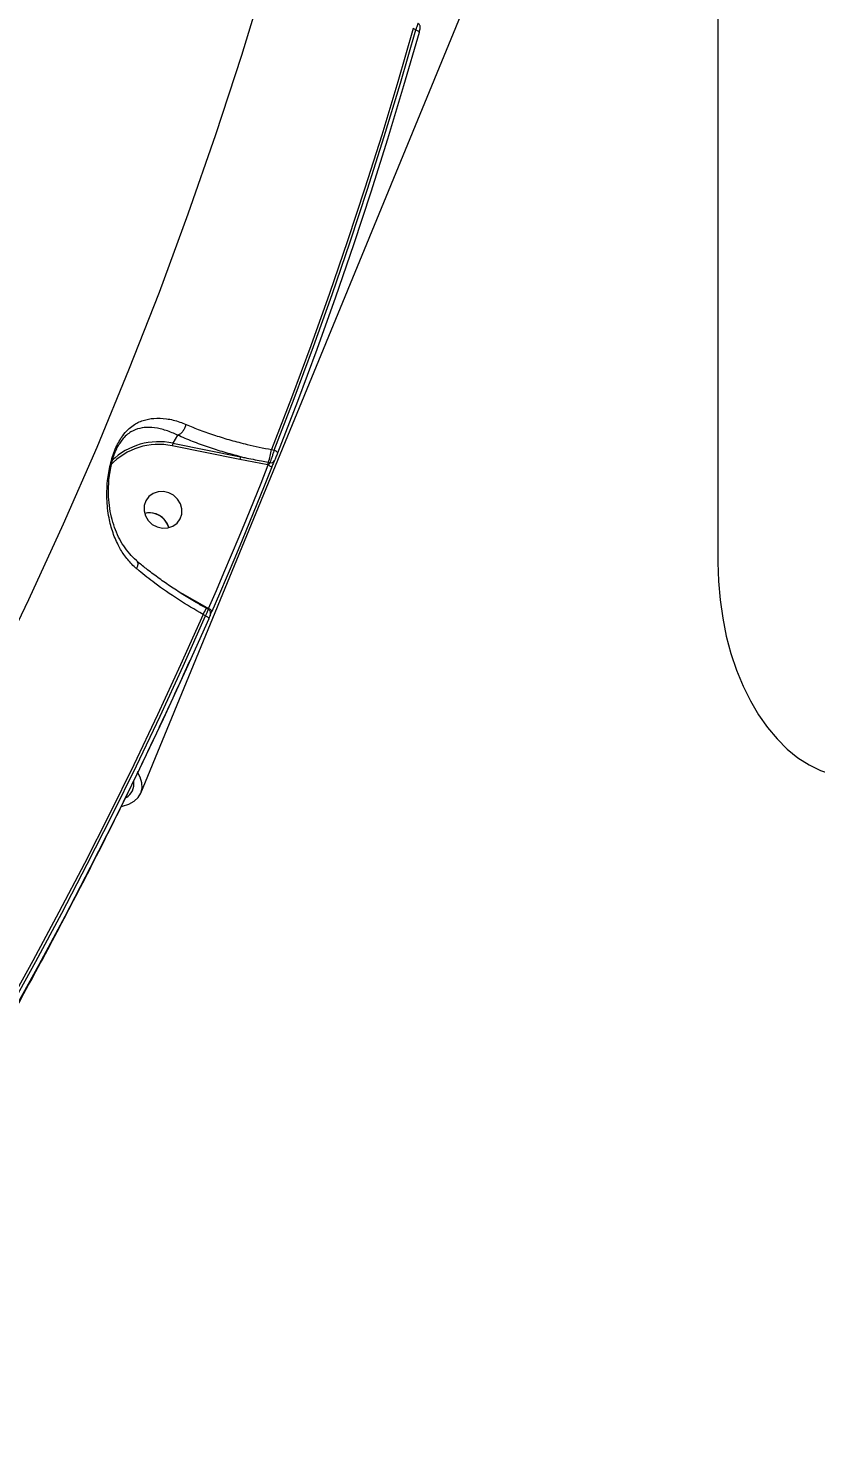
# Model space of a CAD drawing. Header units: millimetres. Extents: x -7151 to 6134, y -5040 to 5562.
# Drawn here: x -1131.1 to -948.5, y -1053.6 to -722.8 of the extents above; entities that cross this region are included whole.
import ezdxf

# ---------------------------------------------------------------- set-up
doc = ezdxf.new("R2010")
doc.units = ezdxf.units.MM
for name, color, linetype in [('DIKOM_ОБЪЕКТ', 7, 'Continuous'), ('DIKOM_РАЗМЕР_ЗОНА', 7, 'Continuous'), ('DIKOM_РАЗМЕР_ОБЪЕКТА', 7, 'Continuous')]:
    doc.layers.add(name, color=color, linetype=linetype)
doc.styles.add('style1', font='arial.ttf', dxfattribs={"width": 0.8})
doc.dimstyles.new('1-50', dxfattribs={"dimtxt": 300, "dimasz": 200, "dimexe": 100, "dimexo": 0, "dimgap": 100, "dimtad": 1, "dimtxsty": 'style1', "dimcen": 200, "dimclrd": 7, "dimclre": 7, "dimclrt": 7, "dimadec": 1, "dimazin": 2, "dimtfac": 1, "dimtmove": 0, "dimatfit": 2, "dimfxl": 0, "dimlwd": 25, "dimlwe": 18, "dimarcsym": 0})

# ---------------------------------------------------------------- blocks, each defined once
blk = doc.blocks.new('*D0')
at = {"layer": 'Defpoints', "color": 0, "transparency": 16777216}
for p in [(4133.55, 168.74), (-4567.47, -1241.13), (4133.55, -4153.12)]:
    blk.add_point(p, dxfattribs=at)
at = {"layer": 'DIKOM_РАЗМЕР_ОБЪЕКТА', "color": 7, "lineweight": 18, "transparency": 16777216}
for p, q in [((4133.55, 168.74), (4133.55, -4253.12)), ((-4567.47, -1241.13), (-4567.47, -4253.12))]:
    blk.add_line(p, q, dxfattribs=at)
at = {"layer": 'DIKOM_РАЗМЕР_ОБЪЕКТА', "color": 7, "lineweight": 25, "transparency": 16777216}
blk.add_line((-4367.47, -4153.12), (3933.55, -4153.12), dxfattribs=at)
at = {"layer": 'DIKOM_РАЗМЕР_ОБЪЕКТА', "color": 7, "transparency": 16777216}
for points in [[(-4367.47, -4119.79), (-4367.47, -4186.45), (-4567.47, -4153.12)], [(3933.55, -4119.79), (3933.55, -4186.45), (4133.55, -4153.12)]]:
    blk.add_solid(points, dxfattribs=at)
at = {"layer": 'DIKOM_РАЗМЕР_ОБЪЕКТА', "color": 7, "transparency": 16777216, "insert": (150.61, -3899.95), "char_height": 300, "attachment_point": 5, "style": 'style1'}
blk.add_mtext('8700', dxfattribs=at)
blk = doc.blocks.new('*D3')
at = {"layer": 'Defpoints', "color": 0, "transparency": 16777216}
for p in [(6133.55, 253.24), (-5802.46, -2467.19), (6133.55, -4939.78)]:
    blk.add_point(p, dxfattribs=at)
at = {"layer": 'DIKOM_РАЗМЕР_ЗОНА', "color": 7, "lineweight": 18, "transparency": 16777216}
for p, q in [((6133.55, 253.24), (6133.55, -5039.78)), ((-5802.46, -2467.19), (-5802.46, -5039.78))]:
    blk.add_line(p, q, dxfattribs=at)
at = {"layer": 'DIKOM_РАЗМЕР_ЗОНА', "color": 7, "lineweight": 25, "transparency": 16777216}
blk.add_line((-5602.46, -4939.78), (5933.55, -4939.78), dxfattribs=at)
at = {"layer": 'DIKOM_РАЗМЕР_ЗОНА', "color": 7, "transparency": 16777216}
for points in [[(-5602.46, -4906.44), (-5602.46, -4973.11), (-5802.46, -4939.78)], [(5933.55, -4906.44), (5933.55, -4973.11), (6133.55, -4939.78)]]:
    blk.add_solid(points, dxfattribs=at)
at = {"layer": 'DIKOM_РАЗМЕР_ЗОНА', "color": 7, "transparency": 16777216, "insert": (186.61, -4686.61), "char_height": 300, "attachment_point": 5, "style": 'style1'}
blk.add_mtext('11950', dxfattribs=at)

msp = doc.modelspace()

# ---------------------------------------------------------------- linework, layer by layer
at = {"layer": 'DIKOM_ОБЪЕКТ', "color": 7, "linetype": 'Continuous', "lineweight": 15}
for p, q in [((-971.095, 953.243), (-971.095, -846.757)), ((-1105.045, -900.307), (-1023.628, -702.233)), ((-1041.223, -723.108), (-1041.813, -722.781)), ((-1082.075, -822.821), (-1097.764, -819.666)), ((-1096.506, -817.188), (-1097.6, -819.043)), ((-1097.6, -819.043), (-1081.91, -822.197)), ((-1075.607, -824.081), (-1082.075, -822.821)), ((-1075.46, -823.491), (-1075.063, -823.57)), ((-1074.722, -820.539), (-1074.066, -820.671)), ((-1075.475, -824.107), (-1075.607, -824.081)), ((-1096.262, -853.525), (-1095.443, -853.979)), ((-1095.443, -853.979), (-1089.757, -857.172)), ((-1090.027, -859.104), (-1090.606, -858.783)), ((-1089.353, -857.678), (-1089.866, -857.394)), ((-1089.866, -857.394), (-1089.866, -857.396)), ((-1089.757, -857.172), (-1089.31, -857.42))]:
    msp.add_line(p, q, dxfattribs=at)
at = {"layer": 'DIKOM_ОБЪЕКТ', "color": 7, "linetype": 'Continuous', "lineweight": 15, "flags": 128}
for points in [[(-1185.641, -956.139), (-1176.413, -940.903), (-1166.686, -924.155), (-1157.283, -907.221), (-1148.206, -890.109), (-1139.458, -872.823), (-1131.042, -855.368), (-1122.961, -837.751), (-1115.217, -819.977), (-1107.813, -802.052), (-1100.751, -783.981), (-1094.033, -765.769), (-1087.662, -747.424), (-1081.639, -728.951), (-1075.966, -710.355), (-1070.645, -691.642), (-1065.679, -672.82), (-1061.068, -653.892), (-1056.814, -634.866), (-1052.918, -615.748), (-1050.481, -602.738)], [(-1041.813, -722.781), (-1045.405, -735.187), (-1049.147, -747.542), (-1053.039, -759.847), (-1057.079, -772.098), (-1061.269, -784.294), (-1065.606, -796.434), (-1070.091, -808.517), (-1074.722, -820.539)], [(-1074.066, -820.671), (-1069.445, -808.672), (-1064.97, -796.613), (-1060.642, -784.497), (-1056.462, -772.325), (-1052.429, -760.098), (-1048.544, -747.819), (-1044.809, -735.488), (-1041.223, -723.108)], [(-1040.456, -723.718), (-1044.045, -736.109), (-1047.784, -748.449), (-1051.671, -760.739), (-1055.707, -772.976), (-1059.891, -785.158), (-1064.223, -797.284), (-1068.702, -809.353), (-1073.327, -821.362)], [(-1041.223, -723.108), (-1041.046, -723.171), (-1040.883, -723.244), (-1040.738, -723.324), (-1040.619, -723.407), (-1040.528, -723.491), (-1040.469, -723.573), (-1040.445, -723.65), (-1040.456, -723.718)], [(-1074.066, -820.671), (-1073.895, -820.75), (-1073.736, -820.838), (-1073.596, -820.931), (-1073.481, -821.027), (-1073.393, -821.121), (-1073.337, -821.21), (-1073.315, -821.291), (-1073.327, -821.362)], [(-1089.31, -857.42), (-1087.519, -853.283), (-1085.745, -849.139), (-1083.989, -844.986), (-1082.25, -840.826), (-1080.53, -836.658), (-1078.827, -832.482), (-1077.142, -828.298), (-1075.475, -824.107)], [(-1074.737, -824.802), (-1076.406, -828.997), (-1078.092, -833.184), (-1079.796, -837.363), (-1081.518, -841.535), (-1083.258, -845.698), (-1085.015, -849.854), (-1086.791, -854.002), (-1088.584, -858.142)], [(-1075.475, -824.107), (-1075.303, -824.187), (-1075.144, -824.275), (-1075.004, -824.37), (-1074.888, -824.466), (-1074.801, -824.56), (-1074.746, -824.65), (-1074.724, -824.732), (-1074.737, -824.802)], [(-1101.245, -838.493), (-1100.004, -838.769), (-1098.755, -838.701), (-1097.6, -838.294), (-1096.632, -837.582), (-1095.928, -836.621), (-1095.548, -835.491), (-1095.521, -834.281), (-1095.849, -833.092), (-1096.505, -832.018), (-1097.438, -831.146), (-1098.57, -830.549), (-1099.811, -830.273), (-1101.06, -830.341), (-1102.215, -830.748), (-1103.184, -831.46), (-1103.886, -832.421), (-1104.267, -833.552), (-1104.295, -834.761), (-1103.966, -835.951), (-1103.31, -837.024), (-1102.377, -837.896), (-1101.245, -838.493)], [(-971.095, -846.757), (-970.972, -851.114), (-970.606, -855.439), (-970, -859.698), (-969.156, -863.858), (-968.084, -867.887), (-966.789, -871.757), (-965.282, -875.435), (-963.576, -878.896), (-961.681, -882.112), (-959.614, -885.059), (-957.39, -887.714), (-955.025, -890.058), (-952.538, -892.072), (-949.948, -893.741), (-947.274, -895.053), (-944.536, -895.997), (-941.756, -896.566), (-938.955, -896.757)], [(-1090.606, -858.783), (-1095.826, -870.484), (-1101.188, -882.118), (-1106.691, -893.684), (-1112.335, -905.18), (-1118.119, -916.604), (-1124.043, -927.955), (-1130.105, -939.231), (-1136.305, -950.432)], [(-1135.625, -950.569), (-1129.44, -939.39), (-1123.392, -928.135), (-1117.482, -916.807), (-1111.711, -905.406), (-1106.079, -893.933), (-1100.587, -882.391), (-1095.236, -870.781), (-1090.027, -859.104)], [(-1089.3, -859.826), (-1094.514, -871.513), (-1099.869, -883.133), (-1105.366, -894.684), (-1111.002, -906.166), (-1116.778, -917.577), (-1122.693, -928.915), (-1128.746, -940.179), (-1134.936, -951.367)], [(-1090.027, -859.104), (-1089.858, -859.189), (-1089.702, -859.282), (-1089.564, -859.381), (-1089.45, -859.481), (-1089.365, -859.579), (-1089.31, -859.671), (-1089.288, -859.755), (-1089.3, -859.826)], [(-1089.31, -857.42), (-1089.14, -857.505), (-1088.983, -857.598), (-1088.845, -857.697), (-1088.732, -857.797), (-1088.646, -857.895), (-1088.592, -857.988), (-1088.571, -858.071), (-1088.584, -858.142)], [(-1109.515, -903.385), (-1109.334, -903.342), (-1107.815, -902.841), (-1106.58, -902.159), (-1105.652, -901.31), (-1105.045, -900.307), (-1104.771, -899.167), (-1104.834, -897.91), (-1105.232, -896.558), (-1105.722, -895.54)]]:
    msp.add_lwpolyline(points, dxfattribs=at)
at = {"layer": 'DIKOM_ОБЪЕКТ', "color": 7, "linetype": 'Continuous', "lineweight": 15}
for centre, radius, start, end in [((-1100.974, -834.418), 15.097, 77.72668, 137.21615), ((-1100.852, -834.504), 15.799, 78.12093, 133.68252), ((-1095.438, -819.946), 2.343, 157.32855, 173.14441), ((-1079.749, -823.1), 2.342, 157.32603, 173.14693), ((-1072.896, -824.445), 2.736, 159.57764, 172.34442), ((-1088.327, -818.708), 13.727, 339.60927, 352.33186), ((-1074.836, -822.712), 0.888, 255.18641, 335.31441), ((-1103.102, -839.781), 4.573, 69.39232, 103.65742), ((-1103.097, -839.925), 4.715, 15.60852, 103.30332), ((-1103.081, -839.923), 4.7, 15.63282, 70.23618), ((-1123.134, -840.537), 37.296, 330.71063, 333.126), ((-1085.559, -859.589), 4.844, 150.07357, 153.79678), ((-1110.379, -898.122), 3.745, 301.84634, 7.64312)]:
    msp.add_arc(centre, radius, start, end, dxfattribs=at)
for points, knots in [([(-1041.223, -723.108), (-1041.202, -723.053), (-1041.089, -722.757), (-1040.91, -722.27), (-1040.757, -721.818), (-1040.692, -721.594), (-1040.716, -721.617), (-1040.722, -721.623)], [0, 0, 0, 0, 0.0644947, 0.3467298, 0.6243887, 0.9006044, 1, 1, 1, 1]), ([(-1040.429, -723.62), (-1040.399, -723.515), (-1040.314, -723.213), (-1040.241, -722.9), (-1040.201, -722.685), (-1040.185, -722.498), (-1040.2, -722.284), (-1040.279, -722.033), (-1040.443, -721.776), (-1040.619, -721.661), (-1040.707, -721.603)], [0, 0, 0, 0, 0.127985, 0.3681496, 0.5177039, 0.5928737, 0.6712906, 0.7704958, 0.8853703, 1, 1, 1, 1]), ([(-1106.079, -848.154), (-1106.262, -847.992), (-1107.166, -847.193), (-1108.601, -845.556), (-1110.265, -842.939), (-1111.582, -839.877), (-1112.565, -836.139), (-1113.024, -831.932), (-1112.84, -827.573), (-1112.203, -824.099), (-1111.484, -821.702), (-1110.829, -820.024), (-1110.077, -818.545), (-1109.166, -817.138), (-1108.087, -815.9), (-1106.547, -814.641), (-1104.563, -813.67), (-1102.011, -813.179), (-1099.153, -813.284), (-1096.606, -813.874), (-1095.029, -814.506), (-1094.555, -814.696)], [0, 0, 0, 0, 0.01345368, 0.06632028, 0.11923172, 0.18327298, 0.24735077, 0.32648019, 0.40536483, 0.46785944, 0.49909714, 0.53030266, 0.56144153, 0.59262228, 0.63451248, 0.67649045, 0.74808542, 0.81975987, 0.89396033, 0.96806339, 1, 1, 1, 1]), ([(-1096.502, -817.186), (-1096.503, -817.186), (-1096.946, -816.98), (-1098.313, -816.348), (-1100.608, -815.635), (-1103.099, -815.314), (-1105.345, -815.523), (-1107.055, -816.17), (-1108.401, -817.152), (-1109.327, -818.116), (-1109.878, -818.98), (-1110.102, -819.332)], [0, 0, 0, 0, 0.0000931, 0.0741101, 0.2448405, 0.4202605, 0.5833649, 0.7500154, 0.841868, 0.9357377, 1, 1, 1, 1]), ([(-1096.502, -817.186), (-1096.312, -817.111), (-1095.932, -816.961), (-1095.377, -816.43), (-1094.914, -815.742), (-1094.682, -815.172), (-1094.585, -814.824), (-1094.565, -814.741), (-1094.555, -814.696)], [0, 0, 0, 0, 0.2316112, 0.4632496, 0.6948544, 0.9264918, 0.9610309, 1, 1, 1, 1]), ([(-1094.555, -814.696), (-1093.486, -815.142), (-1091.337, -816.038), (-1087.832, -817.254), (-1084.17, -818.36), (-1079.846, -819.499), (-1076.621, -820.154), (-1074.722, -820.539)], [0, 0, 0, 0, 0.187287, 0.3765543, 0.5570048, 0.7391996, 1, 1, 1, 1]), ([(-1105.868, -846.416), (-1105.931, -846.369), (-1106.583, -845.88), (-1107.664, -844.704), (-1109.078, -842.897), (-1110.259, -840.845), (-1111.189, -838.603), (-1111.904, -836.163), (-1112.373, -833.559), (-1112.57, -831.003), (-1112.538, -828.669), (-1112.359, -826.645), (-1112.072, -824.841), (-1111.701, -823.246), (-1111.267, -821.838), (-1110.771, -820.612), (-1110.407, -819.845), (-1110.206, -819.531), (-1110.195, -819.514)], [0, 0, 0, 0, 0.0084723, 0.0883826, 0.1712719, 0.2560509, 0.3422923, 0.4306901, 0.5241021, 0.6157713, 0.6893966, 0.7541796, 0.8110571, 0.8617305, 0.908233, 0.9518172, 0.9973502, 1, 1, 1, 1]), ([(-1110.102, -819.332), (-1110.104, -819.335), (-1110.139, -819.385), (-1110.169, -819.452), (-1110.197, -819.513)], [0, 0, 0, 0, 0.0747054, 1, 1, 1, 1]), ([(-1096.506, -817.188), (-1096.505, -817.188), (-1096.505, -817.187), (-1096.503, -817.187), (-1096.502, -817.186)], [0, 0, 0, 0, 0.6279499, 1, 1, 1, 1]), ([(-1081.91, -822.197), (-1083.176, -821.857), (-1085.719, -821.173), (-1089.438, -819.982), (-1093.096, -818.664), (-1095.365, -817.682), (-1096.506, -817.188)], [0, 0, 0, 0, 0.2380505, 0.478166, 0.7377113, 1, 1, 1, 1]), ([(-1081.91, -822.197), (-1081.588, -822.264), (-1079.975, -822.599), (-1077.823, -823.017), (-1075.994, -823.384), (-1075.46, -823.491)], [0, 0, 0, 0, 0.150407, 0.7521158, 1, 1, 1, 1]), ([(-1075.475, -824.107), (-1075.431, -824.06), (-1075.345, -823.968), (-1075.222, -823.817), (-1075.127, -823.687), (-1075.084, -823.613), (-1075.068, -823.581), (-1075.064, -823.573), (-1075.063, -823.57)], [0, 0, 0, 0, 0.2631139, 0.5159271, 0.7519767, 0.9410951, 0.974109, 1, 1, 1, 1]), ([(-1075.063, -823.57), (-1075.056, -823.554), (-1074.99, -823.404), (-1074.836, -823.017), (-1074.58, -822.297), (-1074.307, -821.47), (-1074.146, -820.937), (-1074.066, -820.671)], [0, 0, 0, 0, 0.0285881, 0.267085, 0.5101328, 0.7556485, 1, 1, 1, 1]), ([(-1074.029, -823.083), (-1074.033, -823.092), (-1074.073, -823.182), (-1074.172, -823.413), (-1074.35, -823.842), (-1074.55, -824.332), (-1074.675, -824.645), (-1074.737, -824.802)], [0, 0, 0, 0, 0.0278709, 0.2650098, 0.507722, 0.7539691, 1, 1, 1, 1]), ([(-1073.327, -821.362), (-1073.388, -821.519), (-1073.512, -821.832), (-1073.71, -822.322), (-1073.887, -822.751), (-1073.985, -822.983), (-1074.025, -823.073), (-1074.029, -823.083)], [0, 0, 0, 0, 0.2457756, 0.491775, 0.7343031, 0.9715753, 1, 1, 1, 1]), ([(-1105.944, -846.506), (-1105.883, -846.564), (-1105.731, -846.707), (-1105.715, -847.163), (-1105.845, -847.653), (-1105.997, -847.995), (-1106.06, -848.116), (-1106.079, -848.154)], [0, 0, 0, 0, 0.2104536, 0.5218334, 0.8332416, 0.9485028, 1, 1, 1, 1]), ([(-1089.851, -857.37), (-1090.634, -856.933), (-1092.473, -855.906), (-1095.287, -854.182), (-1098.28, -852.232), (-1101.141, -850.22), (-1103.71, -848.291), (-1105.233, -847.03), (-1105.918, -846.462)], [0, 0, 0, 0, 0.1331725, 0.3128087, 0.4930654, 0.673298, 0.8528607, 1, 1, 1, 1]), ([(-1090.606, -858.783), (-1092.533, -857.659), (-1096.441, -855.377), (-1101.395, -851.917), (-1104.522, -849.467), (-1105.876, -848.325), (-1106.079, -848.154)], [0, 0, 0, 0, 0.3434961, 0.6969392, 0.9545249, 1, 1, 1, 1]), ([(-1090.027, -859.104), (-1090.007, -859.063), (-1089.876, -858.79), (-1089.655, -858.328), (-1089.447, -857.888), (-1089.348, -857.672), (-1089.365, -857.7), (-1089.369, -857.707)], [0, 0, 0, 0, 0.0497924, 0.332307, 0.6142353, 0.8963266, 1, 1, 1, 1]), ([(-1089.37, -857.669), (-1089.364, -857.644), (-1089.35, -857.587), (-1089.327, -857.49), (-1089.313, -857.429), (-1089.31, -857.42)], [0, 0, 0, 0, 0.4131291, 0.9111129, 1, 1, 1, 1]), ([(-1088.979, -859.088), (-1088.957, -859.035), (-1088.928, -858.969), (-1088.905, -858.911), (-1088.887, -858.86), (-1088.854, -858.748), (-1088.83, -858.567), (-1088.858, -858.299), (-1088.977, -858.016), (-1089.16, -857.786), (-1089.313, -857.715), (-1089.362, -857.693)], [0, 0, 0, 0, 0.2155287, 0.2707548, 0.2981031, 0.3374585, 0.4570505, 0.5715317, 0.7440988, 0.9195409, 1, 1, 1, 1]), ([(-1088.979, -859.088), (-1088.98, -859.092), (-1089.001, -859.138), (-1089.098, -859.364), (-1089.216, -859.634), (-1089.289, -859.801), (-1089.3, -859.826)], [0, 0, 0, 0, 0.0397458, 0.4804033, 0.9220073, 1, 1, 1, 1]), ([(-1088.836, -858.728), (-1088.815, -858.677), (-1088.753, -858.532), (-1088.64, -858.272), (-1088.551, -858.068), (-1088.533, -858.026)], [0, 0, 0, 0, 0.2998519, 0.8556, 1, 1, 1, 1]), ([(-1104.827, -893.522), (-1103.208, -890.166), (-1099.341, -882.151), (-1095.678, -874.039), (-1093.548, -869.323)], [0, 0, 0, 0, 0.418653, 1, 1, 1, 1]), ([(-1145.577, -970.455), (-1144.732, -969.02), (-1140.732, -962.228), (-1133.851, -949.92), (-1124.941, -933.534), (-1116.35, -916.977), (-1109.913, -904.198), (-1106.436, -896.894), (-1105.632, -895.204)], [0, 0, 0, 0, 0.05862293, 0.27749955, 0.4963736, 0.71525117, 0.9341308, 1, 1, 1, 1])]:
    msp.add_open_spline(points, degree=3, knots=knots, dxfattribs=at)

# ---------------------------------------------------------------- dimensions: what is measured, and where the dimension line sits
at = {"layer": 'DIKOM_РАЗМЕР_ЗОНА'}
dim = msp.add_linear_dim(base=(6133.546, -4939.778), p1=(-5802.455, -2467.185), p2=(6133.546, 253.243), text='11950', dimstyle='1-50', dxfattribs=at)
dim.commit()
dim.dimension.update_dxf_attribs({"geometry": '*D3', "text_midpoint": (186.606, -4939.778), "dimtype": 160})
at = {"layer": 'DIKOM_РАЗМЕР_ОБЪЕКТА'}
dim = msp.add_linear_dim(base=(4133.546, -4153.121), p1=(-4567.472, -1241.128), p2=(4133.546, 168.743), text='8700', dimstyle='1-50', dxfattribs=at)
dim.commit()
dim.dimension.update_dxf_attribs({"geometry": '*D0', "text_midpoint": (150.606, -4153.121), "dimtype": 160})

doc.saveas('drawing.dxf')
